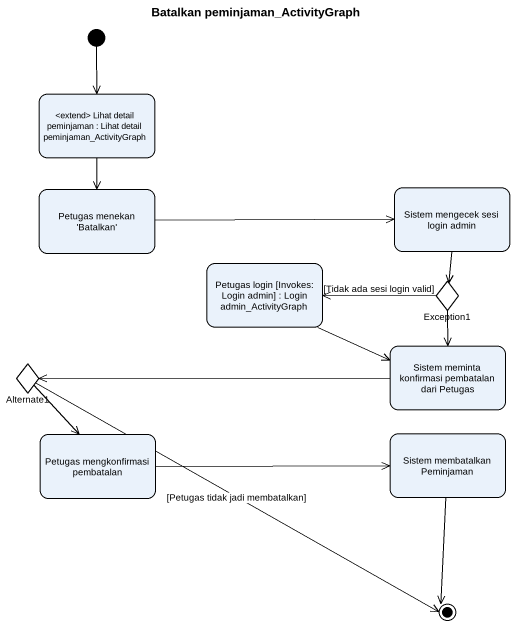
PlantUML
@startuml
title Batalkan peminjaman_ActivityGraph
hide empty description
state "<extend> Lihat detail peminjaman : Lihat detail peminjaman_ActivityGraph" as extend_Lihat_detail
state "Petugas menekan 'Batalkan'" as Petugas_menekan_Batalkan
state "Sistem mengecek sesi login admin" as Sistem_mengecek_sesi_login
state "Petugas login [Invokes: Login admin] : Login admin_ActivityGraph" as Petugas_login_Invokes_Login
state Exception1 <<choice>>
state Alternate1 <<choice>>
state "Sistem meminta konfirmasi pembatalan dari Petugas" as Sistem_meminta_konfirmasi
state "Petugas mengkonfirmasi pembatalan" as Petugas_mengkonfirmasi
state "Sistem membatalkan Peminjaman" as Sistem_membatalkan
[*] --> extend_Lihat_detail
extend_Lihat_detail --> Petugas_menekan_Batalkan
Petugas_menekan_Batalkan -right-> Sistem_mengecek_sesi_login
Sistem_mengecek_sesi_login --> Exception1
Petugas_login_Invokes_Login -right-> Sistem_meminta_konfirmasi
Exception1 -left-> Petugas_login_Invokes_Login : [Tidak ada sesi login valid]
Exception1 --> Sistem_meminta_konfirmasi
Alternate1 --> Petugas_mengkonfirmasi
Sistem_meminta_konfirmasi -left-> Alternate1
Petugas_mengkonfirmasi -right-> Sistem_membatalkan
Alternate1 -right-> [*] : [Petugas tidak jadi membatalkan]
Sistem_membatalkan --> [*]
@enduml
